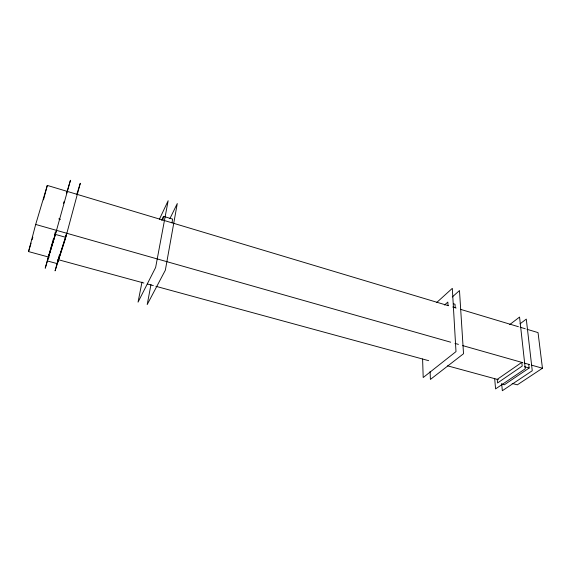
<?xml version="1.0" encoding="UTF-8"?>
<svg xmlns="http://www.w3.org/2000/svg" width="571" height="571" viewBox="0 0 571 571"><rect width="100%" height="100%" fill="white"/><g stroke="black" fill="none" stroke-linecap="round" stroke-linejoin="round"><path stroke-width="0.86" d="M171.978 222.811L172.642 219.107L163.506 216.359L161.614 220.327M162.806 220.063L163.506 216.359M150.98 284.544L147.204 304.55L165.347 270.197L177.274 203.554L169.873 218.686M141.986 282.095L138.054 302.13L155.633 267.478L168.145 200.735L159.43 219.207M49.206 257.214L28.55 251.583L35.68 224.446L47.3 185.418L448.428 305.721M43.482 199.857L47.3 185.418M65.622 237.286L66.707 233.254L57.164 263.609L47.307 260.94L55.323 234.381L65.622 237.286L57.164 263.609M59.227 255.501L55.08 270.854L65.201 239.406L80.297 183.277L76.807 194.276M53.56 238.328L45.223 268.213L54.802 236.487L70.454 180.279L66.614 193.084M54.516 234.909L55.23 232.347M28.55 251.583L31.07 243.11M32.076 239.72L32.833 237.179M63.545 203.326L64.059 201.613M48.407 257L56.45 230.341M436.779 302.437L452.318 288.355L455.993 351.615L423.197 377.531L422.597 358.966M452.296 296.97L459.484 290.56L463.524 353.727L430.398 379.437L430.099 371.493M444.538 305.007L447.835 302.073L448.021 305.599M509.646 324.656L519.56 317.069L525.277 368.773L495.571 388.908L494.657 378.352M520.024 323.843L526.291 319.118L532.258 370.736L502.33 390.721L501.688 383.691M528.732 364.334L529.153 368.024L504.314 384.79L501.781 384.105M526.947 329.274L538.039 332.6L542.45 368.231L517.326 384.84L512.166 383.434M57.807 259.562L143.856 283.023M147.304 283.958L153.328 285.6M155.904 286.307L428.693 360.679M447.621 365.84L498.397 379.679M524.521 366.718L529.153 368.024M35.68 224.446L450.697 342.2M454.987 343.414L458.42 344.384M462.703 345.605L522.729 362.635M524.114 363.028L529.588 364.576M531.301 365.069L542.45 368.231M58.727 218.886L60.44 219.378M452.696 307.005L456.108 308.026M460.376 309.304L518.411 326.712M520.117 327.226L525.241 328.76M453.417 303.758L455.008 304.243L455.215 307.762M521.808 362.371L497.241 379.365L497.555 382.963L522.208 366.061L521.808 362.371"/></g></svg>
